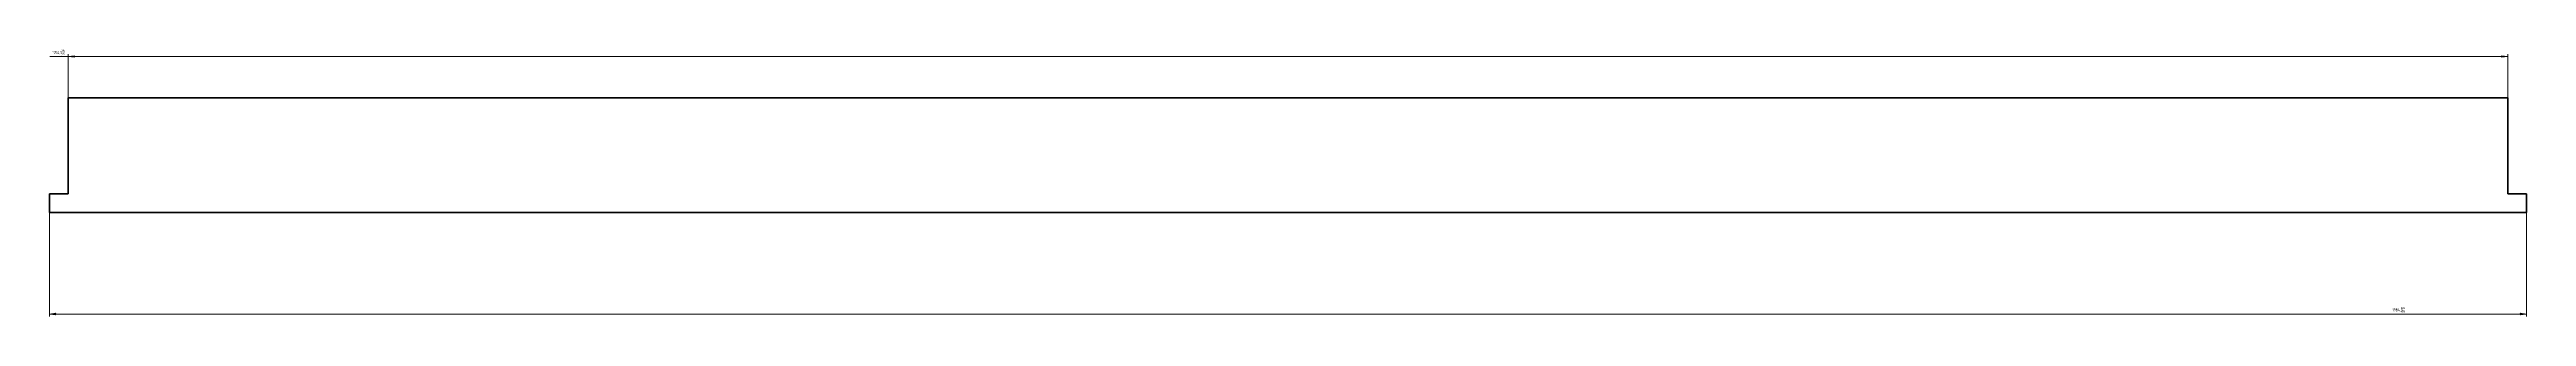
# Model space of a CAD drawing. Header units: millimetres. Extents: x -3 to 1982, y 74 to 288.
import ezdxf

# ---------------------------------------------------------------- set-up
doc = ezdxf.new("R2010")
doc.units = ezdxf.units.MM
for name, pattern in [('K5LT32771', [0]), ('K5LT32772', [0]), ('K5LT32773', [0]), ('K5LT32774', [0]), ('K5LT32775', [0]), ('K5LT32776', [0]), ('K5LT_THIN', [0])]:
    doc.linetypes.add(name, pattern=pattern)
doc.layers.add('Системный слой', color=7, linetype='Continuous')
doc.styles.add('KDIMTEXTSTYLE', font='GOST_AU.SHX', dxfattribs={"width": 0.96, "oblique": 15, "height": 5})
doc.styles.add('KTEXTSTYLE', font='GOST_AU.SHX', dxfattribs={"width": 0.96, "height": 5})
doc.dimstyles.new('KDIMSTYLE (1.00)', dxfattribs={"dimtxt": 5, "dimasz": 1, "dimexe": 2, "dimexo": 0, "dimgap": 1, "dimtad": 1, "dimtxsty": 'KDIMTEXTSTYLE', "dimsah": 1, "dimcen": 0, "dimdle": 1, "dimadec": 0, "dimazin": 0, "dimtfac": 0.667, "dimtmove": 0, "dimatfit": 3, "dimfxl": 1, "dimtvp": 1, "dimtolj": 1, "dimtzin": 0, "dimarcsym": 0})

# ---------------------------------------------------------------- blocks, each defined once
blk = doc.blocks.new('U1')
at = {"layer": 'Системный слой'}
blk.add_hatch(color=7, dxfattribs=at).paths.add_polyline_path([(1981.6, 76), (1976.6, 76.7), (1977.1, 76), (1976.6, 75.4)])
at = {"layer": 'Системный слой', "color": 7, "linetype": 'K5LT32774', "lineweight": 18}
for p, q in [((1977.1, 76), (1976.6, 76.7)), ((1976.6, 76.7), (1981.6, 76)), ((1981.6, 76), (1976.6, 75.4)), ((1976.6, 75.4), (1977.1, 76)), ((1981.6, 76), (1980.6, 76))]:
    blk.add_line(p, q, dxfattribs=at)
at = {"layer": 'Системный слой', "color": 7, "linetype": 'K5LT32775', "lineweight": 18}
blk.add_line((1981.6, 76), (1979.6, 76), dxfattribs=at)
blk = doc.blocks.new('U2')
at = {"layer": 'Системный слой'}
blk.add_hatch(color=7, dxfattribs=at).paths.add_polyline_path([(-2.9, 76), (2.1, 75.4), (1.6, 76), (2.1, 76.7)])
at = {"layer": 'Системный слой', "color": 7, "linetype": 'K5LT32774', "lineweight": 18}
for p, q in [((-2.9, 76), (2.1, 76.7)), ((2.1, 75.4), (-2.9, 76)), ((-2.9, 76), (-1.9, 76)), ((2.1, 76.7), (1.6, 76)), ((1.6, 76), (2.1, 75.4))]:
    blk.add_line(p, q, dxfattribs=at)
at = {"layer": 'Системный слой', "color": 7, "linetype": 'K5LT32775', "lineweight": 18}
blk.add_line((-2.9, 76), (-0.9, 76), dxfattribs=at)
blk = doc.blocks.new('U4')
at = {"layer": 'Системный слой', "color": 7, "linetype": 'K5LT32776', "lineweight": 18}
blk.add_line((1981.6, 76), (1979.6, 76), dxfattribs=at)
at = {"layer": 'Системный слой', "color": 7, "linetype": 'K5LT32775', "lineweight": 18}
blk.add_line((1981.6, 76), (1980.6, 76), dxfattribs=at)
blk = doc.blocks.new('U5')
at = {"layer": 'Системный слой', "color": 7, "linetype": 'K5LT32775', "lineweight": 18}
blk.add_line((-2.9, 76), (-1.9, 76), dxfattribs=at)
at = {"layer": 'Системный слой', "color": 7, "linetype": 'K5LT32776', "lineweight": 18}
blk.add_line((-2.9, 76), (-0.9, 76), dxfattribs=at)
blk = doc.blocks.new('U7')
at = {"layer": 'Системный слой', "color": 7, "linetype": 'K5LT_THIN', "lineweight": 18}
blk.add_line((1981.6, 76), (1979.6, 76), dxfattribs=at)
at = {"layer": 'Системный слой', "color": 7, "linetype": 'K5LT32776', "lineweight": 18}
blk.add_line((1981.6, 76), (1980.6, 76), dxfattribs=at)
blk = doc.blocks.new('U8')
at = {"layer": 'Системный слой', "color": 7, "linetype": 'K5LT32776', "lineweight": 18}
blk.add_line((-2.9, 76), (-1.9, 76), dxfattribs=at)
at = {"layer": 'Системный слой', "color": 7, "linetype": 'K5LT_THIN', "lineweight": 18}
blk.add_line((-2.9, 76), (-0.9, 76), dxfattribs=at)
blk = doc.blocks.new('D0')
at = {"layer": 'Системный слой', "color": 7, "linetype": 'K5LT_THIN', "lineweight": 18, "transparency": 16777216}
for p, q in [((-2.9, 157.3), (-2.9, 74)), ((1981.6, 157.3), (1981.6, 74))]:
    blk.add_line(p, q, dxfattribs=at)
at = {"transparency": 16777216}
blk.add_wipeout([(1874.1, 77), (1874.1, 81.6), (1885.6, 81.6), (1885.6, 77)], dxfattribs=at).dxf.layer = 'Системный слой'
at = {"layer": 'Системный слой', "color": 7, "linetype": 'K5LT_THIN', "lineweight": 18, "transparency": 16777216}
blk.add_line((-2.9, 76), (1981.6, 76), dxfattribs=at)
at = {"color": 7, "transparency": 16777216, "char_height": 2.5, "attachment_point": 1, "style": 'KTEXTSTYLE'}
for s, insert in [('\\H3.5;\\W0.965;\\Q15;\\Q0;\\W0.890;\\H2.50;1984,5', (1874.1, 80.6)), ('\\H3.5;\\W0.965;\\Q15;\\Q0;\\W0.852;\\H1.67;1,85', (1881.1, 81.7)), ('\\H3.5;\\W0.965;\\Q15;\\Q0;\\W0.852;\\H1.67; ', (1883.8, 79.7)), ('\\H3.5;\\W0.965;\\Q15;\\Q0;\\W0.782;\\H1.67; ', (1884.4, 79.7)), ('\\H3.5;\\W0.965;\\Q15;\\Q15;\\W0.782;\\H1.63; ', (1884.9, 79.7)), ('\\H3.5;\\W0.965;\\Q15;\\Q0;\\W0.852;\\H1.67;1,85', (1881.1, 79.1))]:
    blk.add_mtext(s, dxfattribs=dict(at, insert=insert))
blk = doc.blocks.new('KDIMARROW_00')
at = {"layer": 'Системный слой', "color": 0, "linetype": 'K5LT_THIN', "lineweight": 18}
blk.add_line((0, 0), (-1, 0), dxfattribs=at)
blk = doc.blocks.new('U10')
at = {"layer": 'Системный слой'}
blk.add_hatch(color=7, dxfattribs=at).paths.add_polyline_path([(12.1, 282.3), (17.1, 281.7), (16.6, 282.3), (17.1, 283)])
at = {"layer": 'Системный слой', "color": 7, "linetype": 'K5LT32774', "lineweight": 18}
for p, q in [((12.1, 282.3), (17.1, 283)), ((17.1, 281.7), (12.1, 282.3)), ((12.1, 282.3), (13.1, 282.3)), ((17.1, 283), (16.6, 282.3)), ((16.6, 282.3), (17.1, 281.7))]:
    blk.add_line(p, q, dxfattribs=at)
at = {"layer": 'Системный слой', "color": 7, "linetype": 'K5LT32775', "lineweight": 18}
blk.add_line((12.1, 282.3), (14.1, 282.3), dxfattribs=at)
blk = doc.blocks.new('U11')
at = {"layer": 'Системный слой'}
blk.add_hatch(color=7, dxfattribs=at).paths.add_polyline_path([(1966.6, 282.3), (1961.6, 283), (1962.1, 282.3), (1961.6, 281.7)])
at = {"layer": 'Системный слой', "color": 7, "linetype": 'K5LT32774', "lineweight": 18}
for p, q in [((1962.1, 282.3), (1961.6, 283)), ((1961.6, 283), (1966.6, 282.3)), ((1966.6, 282.3), (1961.6, 281.7)), ((1961.6, 281.7), (1962.1, 282.3)), ((1966.6, 282.3), (1965.6, 282.3))]:
    blk.add_line(p, q, dxfattribs=at)
at = {"layer": 'Системный слой', "color": 7, "linetype": 'K5LT32775', "lineweight": 18}
blk.add_line((1966.6, 282.3), (1964.6, 282.3), dxfattribs=at)
blk = doc.blocks.new('U13')
at = {"layer": 'Системный слой', "color": 7, "linetype": 'K5LT32775', "lineweight": 18}
blk.add_line((12.1, 282.3), (13.1, 282.3), dxfattribs=at)
at = {"layer": 'Системный слой', "color": 7, "linetype": 'K5LT32776', "lineweight": 18}
blk.add_line((12.1, 282.3), (14.1, 282.3), dxfattribs=at)
blk = doc.blocks.new('U14')
at = {"layer": 'Системный слой', "color": 7, "linetype": 'K5LT32776', "lineweight": 18}
blk.add_line((1966.6, 282.3), (1964.6, 282.3), dxfattribs=at)
at = {"layer": 'Системный слой', "color": 7, "linetype": 'K5LT32775', "lineweight": 18}
blk.add_line((1966.6, 282.3), (1965.6, 282.3), dxfattribs=at)
blk = doc.blocks.new('U16')
at = {"layer": 'Системный слой', "color": 7, "linetype": 'K5LT32776', "lineweight": 18}
blk.add_line((12.1, 282.3), (13.1, 282.3), dxfattribs=at)
at = {"layer": 'Системный слой', "color": 7, "linetype": 'K5LT_THIN', "lineweight": 18}
blk.add_line((12.1, 282.3), (14.1, 282.3), dxfattribs=at)
blk = doc.blocks.new('U17')
at = {"layer": 'Системный слой', "color": 7, "linetype": 'K5LT_THIN', "lineweight": 18}
blk.add_line((1966.6, 282.3), (1964.6, 282.3), dxfattribs=at)
at = {"layer": 'Системный слой', "color": 7, "linetype": 'K5LT32776', "lineweight": 18}
blk.add_line((1966.6, 282.3), (1965.6, 282.3), dxfattribs=at)
blk = doc.blocks.new('D1')
at = {"layer": 'Системный слой', "color": 7, "linetype": 'K5LT_THIN', "lineweight": 18, "transparency": 16777216}
blk.add_line((1966.6, 249.3), (1966.6, 284.3), dxfattribs=at)
at = {"transparency": 16777216}
blk.add_wipeout([(-0.8, 283.3), (-0.8, 287.8), (10.6, 287.8), (10.6, 283.3)], dxfattribs=at).dxf.layer = 'Системный слой'
at = {"layer": 'Системный слой', "color": 7, "linetype": 'K5LT_THIN', "lineweight": 18, "transparency": 16777216}
for p, q in [((12.1, 282.3), (-2.8, 282.3)), ((12.1, 249.3), (12.1, 284.3)), ((1966.6, 282.3), (12.1, 282.3))]:
    blk.add_line(p, q, dxfattribs=at)
at = {"color": 7, "transparency": 16777216, "char_height": 2.5, "attachment_point": 1, "style": 'KTEXTSTYLE'}
for s, insert in [('\\H3.5;\\W0.965;\\Q15;\\Q0;\\W0.890;\\H2.50;1954,5', (-0.8, 286.8)), ('\\H3.5;\\W0.965;\\Q15;\\Q0;\\W0.852;\\H1.67;1,85', (6.1, 287.9)), ('\\H3.5;\\W0.965;\\Q15;\\Q0;\\W0.852;\\H1.67;1,85', (6.1, 285.4)), ('\\H3.5;\\W0.965;\\Q15;\\Q0;\\W0.852;\\H1.67; ', (8.8, 286)), ('\\H3.5;\\W0.965;\\Q15;\\Q0;\\W0.782;\\H1.67; ', (9.4, 286)), ('\\H3.5;\\W0.965;\\Q15;\\Q15;\\W0.782;\\H1.63; ', (9.9, 286))]:
    blk.add_mtext(s, dxfattribs=dict(at, insert=insert))
blk = doc.blocks.new('U6')
at = {"layer": 'Системный слой'}
for name in ['U8', 'U7']:
    blk.add_blockref(name, (0, 0), dxfattribs=at)
at = {"layer": 'Системный слой', "color": 7}
dim = blk.add_linear_dim(base=(-2.909, 76.043), p1=(1981.591, 157.308), p2=(-2.909, 157.308), text='\\H2.5;\\W0.925;\\Q0;\\H2.5;\\W0.925;\\Q0;\\Q0;\\W0.853;1984,5\\A1;{\\H2.5;\\W0.925;\\Q0;\\Q0;\\W0.887;\\H1.67;\\S1,85^ 1,85;\\Q0;\\H2.50;\\Q0;\\W0.817;\\H1.67; \\Q0;\\W0.749; \\Q15;\\H1.63; \\Q0;\\W0.887;\\H2.50;}', dimstyle='KDIMSTYLE (1.00)', override={"dimexo": 0, "dimblk1": 'KDIMARROW_00', "dimblk2": 'KDIMARROW_00', "dimse1": 0, "dimse2": 0, "dimclrt": 7, "dimtolj": 1}, dxfattribs=at)
dim.commit()
dim.dimension.update_dxf_attribs({"geometry": 'D0', "text_midpoint": (1880.091, 76.043), "dimtype": 160})
blk = doc.blocks.new('U3')
at = {"layer": 'Системный слой'}
for name in ['U5', 'U4']:
    blk.add_blockref(name, (0, 0), dxfattribs=at)
blk.add_blockref('U6', (0, 0), dxfattribs=at)
blk = doc.blocks.new('U0')
at = {"layer": 'Системный слой'}
for name in ['U2', 'U1']:
    blk.add_blockref(name, (0, 0), dxfattribs=at)
blk.add_blockref('U3', (0, 0), dxfattribs=at)
blk = doc.blocks.new('U15')
at = {"layer": 'Системный слой'}
for name in ['U16', 'U17']:
    blk.add_blockref(name, (0, 0), dxfattribs=at)
at = {"layer": 'Системный слой', "color": 7}
dim = blk.add_linear_dim(base=(1966.591, 282.315), p1=(12.091, 249.308), p2=(1966.591, 249.308), text='\\H2.5;\\W0.925;\\Q0;\\H2.5;\\W0.925;\\Q0;\\Q0;\\W0.853;1954,5\\A1;{\\H2.5;\\W0.925;\\Q0;\\Q0;\\W0.887;\\H1.67;\\S1,85^ 1,85;\\Q0;\\H2.50;\\Q0;\\W0.817;\\H1.67; \\Q0;\\W0.749; \\Q15;\\H1.63; \\Q0;\\W0.887;\\H2.50;}', dimstyle='KDIMSTYLE (1.00)', override={"dimexo": 0, "dimblk1": 'KDIMARROW_00', "dimblk2": 'KDIMARROW_00', "dimse1": 0, "dimse2": 0, "dimclrt": 7, "dimtolj": 1}, dxfattribs=at)
dim.commit()
dim.dimension.update_dxf_attribs({"geometry": 'D1', "text_midpoint": (5.154, 282.315), "dimtype": 160})
blk = doc.blocks.new('U12')
at = {"layer": 'Системный слой'}
for name in ['U13', 'U14']:
    blk.add_blockref(name, (0, 0), dxfattribs=at)
blk.add_blockref('U15', (0, 0), dxfattribs=at)
blk = doc.blocks.new('U9')
at = {"layer": 'Системный слой'}
for name in ['U10', 'U11']:
    blk.add_blockref(name, (0, 0), dxfattribs=at)
blk.add_blockref('U12', (0, 0), dxfattribs=at)

msp = doc.modelspace()

# ---------------------------------------------------------------- linework, layer by layer
at = {"layer": 'Системный слой', "color": 18, "linetype": 'K5LT32771', "lineweight": 60, "true_color": 0x000000}
for p, q in [((12.1, 172.3), (12.1, 249.3)), ((12.1, 172.3), (-2.9, 172.3)), ((-2.9, 172.3), (-2.9, 157.3))]:
    msp.add_line(p, q, dxfattribs=at)
at = {"layer": 'Системный слой', "color": 3, "linetype": 'K5LT32773', "lineweight": 60, "true_color": 0x00ff00}
for p, q in [((12.1, 249.3), (1966.6, 249.3)), ((-2.9, 157.3), (1981.6, 157.3))]:
    msp.add_line(p, q, dxfattribs=at)
at = {"layer": 'Системный слой', "color": 5, "linetype": 'K5LT32772', "lineweight": 60, "true_color": 0x0000ff}
for p, q in [((1966.6, 249.3), (1966.6, 172.3)), ((1966.6, 172.3), (1981.6, 172.3)), ((1981.6, 172.3), (1981.6, 157.3))]:
    msp.add_line(p, q, dxfattribs=at)

# ---------------------------------------------------------------- next in the draw order: block references
at = {"layer": 'Системный слой'}
for name in ['U9', 'U0']:
    msp.add_blockref(name, (0, 0), dxfattribs=at)

doc.saveas('drawing.dxf')
